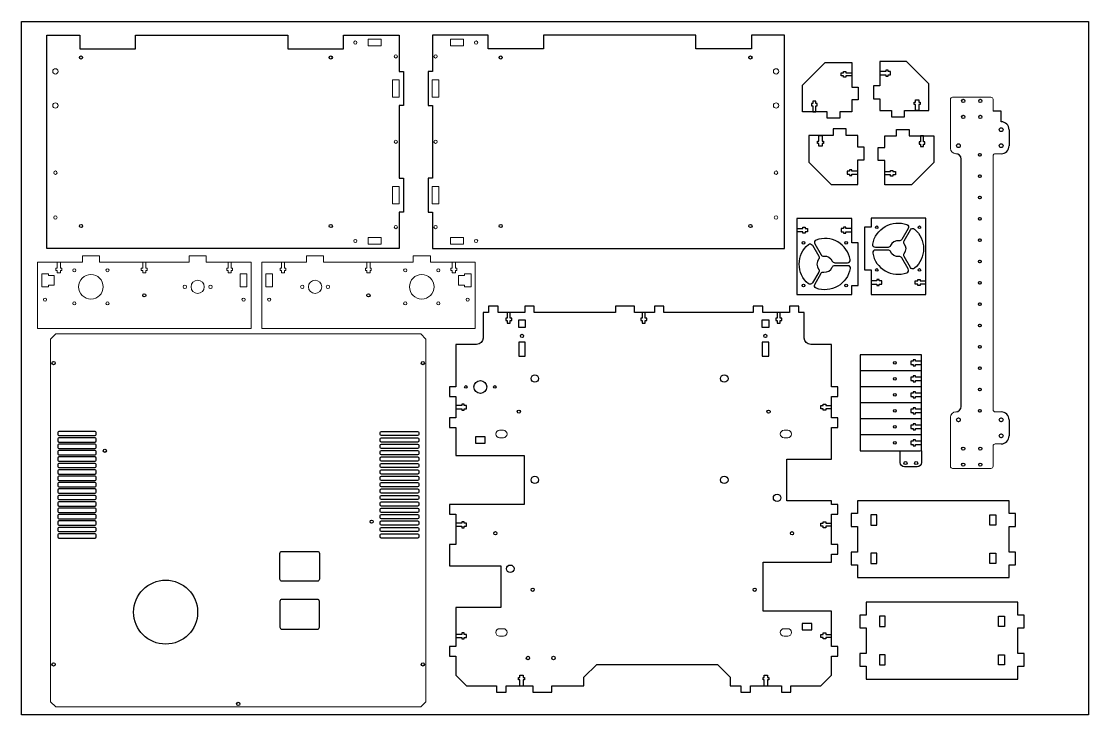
# Model space of a CAD drawing. Header units: inches. Extents: x 0 to 1800, y 0 to 2120.
# Drawn here: x 0 to 1000, y 1470 to 2120 of the extents above; entities that cross this region are included whole.
import ezdxf

# ---------------------------------------------------------------- set-up
doc = ezdxf.new("R2010")
doc.units = ezdxf.units.IN
doc.header["$MEASUREMENT"] = 0

msp = doc.modelspace()

# ---------------------------------------------------------------- linework, layer by layer
at = {"color": 1}
for p, q in [((0, 2120), (1000, 2120)), ((0, 1470), (0, 2120)), ((1000, 2120), (1000, 1470)), ((1000, 1470), (0, 1470))]:
    msp.add_line(p, q, dxfattribs=at)
at = {"color": 7, "linetype": 'Continuous', "lineweight": 15}
for p, q in [((870.5, 2046.9), (870.5, 2000.9)), ((908.5, 2048.9), (872.5, 2048.9)), ((910.5, 2035.9), (910.5, 2046.9)), ((918, 2035.9), (910.5, 2035.9)), ((918, 2025.9), (918, 2035.9)), ((925.5, 2003.4), (925.5, 2018.4)), ((880.5, 1990.9), (880.5, 1758.9)), ((910.5, 1755.9), (910.5, 1993.9)), ((912.5, 1995.9), (918, 1995.9)), ((205.1, 1871), (205.1, 1883.2)), ((205.1, 1883.2), (211.3, 1883.2)), ((211.3, 1883.2), (211.3, 1871)), ((235.3, 1883.2), (229.1, 1883.2)), ((229.1, 1883.2), (229.1, 1871)), ((235.3, 1871), (235.3, 1883.2)), ((211.3, 1871), (205.1, 1871)), ((229.1, 1871), (235.3, 1871)), ((918, 1753.9), (912.5, 1753.9)), ((870.5, 1748.9), (870.5, 1702.9)), ((925.5, 1731.4), (925.5, 1746.4)), ((910.5, 1702.9), (910.5, 1721.9)), ((912.5, 1723.9), (918, 1723.9)), ((872.5, 1700.9), (908.5, 1700.9))]:
    msp.add_line(p, q, dxfattribs=at)
at = {"color": 7, "linetype": 'Continuous'}
for p, q in [((918, 2035.9), (910.5, 2035.9)), ((918, 2025.9), (918, 2035.9)), ((925.5, 2018.4), (925.5, 2003.4)), ((880.5, 1758.9), (880.5, 1990.9)), ((925.5, 1746.4), (925.5, 1731.4))]:
    msp.add_line(p, q, dxfattribs=at)
at = {"color": 7}
for points in [[(357.9, 2041.1), (353.9, 2041.1), (353.9, 1973.1), (357.9, 1973.1), (357.9, 1941.1), (353.9, 1941.1), (353.9, 1907.1), (23.9, 1907.1), (23.9, 2107.1), (54.9, 2107.1), (54.9, 2094.1), (106.9, 2094.1), (106.9, 2107.1), (249.7, 2107.1), (249.7, 2094.1), (301.7, 2094.1), (301.7, 2107.1), (353.9, 2107.1), (353.9, 2073.1), (357.9, 2073.1)], [(381.1, 2041.1), (385.1, 2041.1), (385.1, 1973.1), (381.1, 1973.1), (381.1, 1941.1), (385.1, 1941.1), (385.1, 1907.1), (715.1, 1907.1), (715.1, 2107.1), (684.1, 2107.1), (684.1, 2094.1), (632.1, 2094.1), (632.1, 2107.1), (489.3, 2107.1), (489.3, 2094.1), (437.3, 2094.1), (437.3, 2107.1), (385.1, 2107.1), (385.1, 2073.1), (381.1, 2073.1)], [(425.6, 1724.6), (434.6, 1724.6), (434.6, 1730.6), (425.6, 1730.6)], [(925.4, 1610.5), (931.4, 1610.5), (931.4, 1622.5), (925.4, 1622.5), (925.4, 1646.5), (931.4, 1646.5), (931.4, 1658.5), (925.4, 1658.5), (925.4, 1670.5), (783.4, 1670.5), (783.4, 1658.5), (777.4, 1658.5), (777.4, 1646.5), (783.4, 1646.5), (783.4, 1622.5), (777.4, 1622.5), (777.4, 1610.5), (783.4, 1610.5), (783.4, 1598.5), (925.4, 1598.5)], [(933.5, 1515.4), (939.5, 1515.4), (939.5, 1527.4), (933.5, 1527.4), (933.5, 1551.4), (939.5, 1551.4), (939.5, 1563.4), (933.5, 1563.4), (933.5, 1575.4), (791.5, 1575.4), (791.5, 1563.4), (785.5, 1563.4), (785.5, 1551.4), (791.5, 1551.4), (791.5, 1527.4), (785.5, 1527.4), (785.5, 1515.4), (791.5, 1515.4), (791.5, 1503.4), (933.5, 1503.4)], [(740.6, 1549.6), (740.6, 1555.6), (731.6, 1555.6), (731.6, 1549.6)]]:
    msp.add_lwpolyline(points, close=True, dxfattribs=at)
at = {"color": 4, "linetype": 'Continuous', "lineweight": 15}
for points in [[(337, 2103.2), (337, 2097), (324.8, 2097), (324.8, 2103.2)], [(402, 2103.2), (402, 2097), (414.2, 2097), (414.2, 2103.2)], [(347.8, 2049), (347.8, 2065.2), (354, 2065.2), (354, 2049)], [(391.2, 2049), (391.2, 2065.2), (385, 2065.2), (385, 2049)], [(347.8, 1949), (347.8, 1965.2), (354, 1965.2), (354, 1949)], [(391.2, 1949), (391.2, 1965.2), (385, 1965.2), (385, 1949)], [(337, 1911), (324.8, 1911), (324.8, 1917.2), (337, 1917.2)], [(402, 1911), (414.2, 1911), (414.2, 1917.2), (402, 1917.2)]]:
    msp.add_lwpolyline(points, close=True, dxfattribs=at)
for points in [[(755, 2029.3), (755, 2035.3), (732, 2035.3), (732, 2060.3), (753, 2081.3), (778, 2081.3), (778, 2058.3), (784, 2058.3), (784, 2046.3), (778, 2046.3), (778, 2035.3), (767, 2035.3), (767, 2029.3)], [(827.4, 2030.4), (827.4, 2036.4), (850.4, 2036.4), (850.4, 2061.4), (829.4, 2082.4), (804.4, 2082.4), (804.4, 2059.4), (798.4, 2059.4), (798.4, 2047.4), (804.4, 2047.4), (804.4, 2036.4), (815.4, 2036.4), (815.4, 2030.4)], [(760.7, 2019.1), (760.7, 2013.1), (737.7, 2013.1), (737.7, 1988.1), (758.7, 1967.1), (783.7, 1967.1), (783.7, 1990.1), (789.7, 1990.1), (789.7, 2002.1), (783.7, 2002.1), (783.7, 2013.1), (772.7, 2013.1), (772.7, 2019.1)], [(831.9, 2018.6), (831.9, 2012.6), (854.9, 2012.6), (854.9, 1987.6), (833.9, 1966.6), (808.9, 1966.6), (808.9, 1989.6), (802.9, 1989.6), (802.9, 2001.6), (808.9, 2001.6), (808.9, 2012.6), (819.9, 2012.6), (819.9, 2018.6)], [(778.1, 1863.9), (778.1, 1872.4), (784.1, 1872.4), (784.1, 1912.4), (778.1, 1912.4), (778.1, 1935.3), (726.6, 1935.3), (726.6, 1863.9)], [(847.6, 1935.4), (796.1, 1935.4), (796.1, 1926.9), (790.1, 1926.9), (790.1, 1886.9), (796.1, 1886.9), (796.1, 1864), (847.6, 1864)]]:
    msp.add_lwpolyline(points, close=True)
at = {"color": 4}
for points in [[(768, 2068.8), (768, 2071.8), (770.3, 2071.8), (770.3, 2073.1), (772.5, 2073.1), (772.5, 2071.8), (778, 2071.8), (778, 2068.8), (772.5, 2068.8), (772.5, 2067.6), (770.3, 2067.6), (770.3, 2068.8)], [(814.4, 2069.9), (814.4, 2072.9), (812.1, 2072.9), (812.1, 2074.1), (809.9, 2074.1), (809.9, 2072.9), (804.4, 2072.9), (804.4, 2069.9), (809.9, 2069.9), (809.9, 2068.6), (812.1, 2068.6), (812.1, 2069.9)], [(744.5, 2045.3), (741.5, 2045.3), (741.5, 2043), (740.2, 2043), (740.2, 2040.8), (741.5, 2040.8), (741.5, 2035.3), (744.5, 2035.3), (744.5, 2040.8), (745.7, 2040.8), (745.7, 2043), (744.5, 2043)], [(837.9, 2046.4), (840.9, 2046.4), (840.9, 2044.1), (842.1, 2044.1), (842.1, 2041.9), (840.9, 2041.9), (840.9, 2036.4), (837.9, 2036.4), (837.9, 2041.9), (836.6, 2041.9), (836.6, 2044.1), (837.9, 2044.1)], [(750.2, 2003.1), (747.2, 2003.1), (747.2, 2005.4), (746, 2005.4), (746, 2007.6), (747.2, 2007.6), (747.2, 2013.1), (750.2, 2013.1), (750.2, 2007.6), (751.5, 2007.6), (751.5, 2005.4), (750.2, 2005.4)], [(842.4, 2002.6), (845.4, 2002.6), (845.4, 2004.9), (846.6, 2004.9), (846.6, 2007.1), (845.4, 2007.1), (845.4, 2012.6), (842.4, 2012.6), (842.4, 2007.1), (841.1, 2007.1), (841.1, 2004.9), (842.4, 2004.9)], [(773.7, 1979.6), (773.7, 1976.6), (776, 1976.6), (776, 1975.4), (778.2, 1975.4), (778.2, 1976.6), (783.7, 1976.6), (783.7, 1979.6), (778.2, 1979.6), (778.2, 1980.9), (776, 1980.9), (776, 1979.6)], [(818.9, 1979.1), (818.9, 1976.1), (816.6, 1976.1), (816.6, 1974.8), (814.4, 1974.8), (814.4, 1976.1), (808.9, 1976.1), (808.9, 1979.1), (814.4, 1979.1), (814.4, 1980.3), (816.6, 1980.3), (816.6, 1979.1)], [(466, 1840.1), (472.2, 1840.1), (472.2, 1833), (466, 1833)], [(694, 1840.1), (700.2, 1840.1), (700.2, 1833), (694, 1833)], [(472.2, 1819.1), (466, 1819.1), (466, 1806), (472.2, 1806)], [(700.2, 1819.1), (694, 1819.1), (694, 1806), (700.2, 1806)], [(801.4, 1657.3), (795.8, 1657.3), (795.8, 1647.7), (801.4, 1647.7)], [(907.4, 1657.3), (913, 1657.3), (913, 1647.7), (907.4, 1647.7)], [(801.4, 1621.3), (795.8, 1621.3), (795.8, 1611.7), (801.4, 1611.7)], [(907.4, 1621.3), (913, 1621.3), (913, 1611.7), (907.4, 1611.7)], [(809.5, 1562.2), (803.9, 1562.2), (803.9, 1552.6), (809.5, 1552.6)], [(915.5, 1562.2), (921.1, 1562.2), (921.1, 1552.6), (915.5, 1552.6)], [(809.5, 1526.2), (803.9, 1526.2), (803.9, 1516.6), (809.5, 1516.6)], [(915.5, 1526.2), (921.1, 1526.2), (921.1, 1516.6), (915.5, 1516.6)]]:
    msp.add_lwpolyline(points, close=True, dxfattribs=at)
for points in [[(824.9, 1915.5, -0.30561), (822.4, 1914.3, 0.34409), (814.4, 1909.7, -0.30561), (812.1, 1908.1), (800.2, 1908.1, -0.46655), (797.7, 1911.1, -0.46583), (829.6, 1929.4, -0.46655), (830.9, 1925.8)], [(833, 1924.6, -0.46655), (836.8, 1925.2, -0.46583), (836.8, 1888.5, -0.46655), (833, 1889.2), (827.1, 1899.5, -0.30561), (827.3, 1902.3, 0.34409), (827.3, 1911.5, -0.30561), (827.1, 1914.3)], [(741.2, 1874.7, -0.46655), (737.4, 1874, -0.46583), (737.4, 1910.8, -0.46655), (741.2, 1910.1), (747.2, 1899.8, -0.30561), (747, 1897, 0.34409), (747, 1887.8, -0.30561), (747.2, 1885)], [(774.1, 1893.7, 0.46655), (776.5, 1896.6, 0.46583), (744.7, 1915, 0.46655), (743.4, 1911.4), (749.3, 1901.1, 0.30561), (751.8, 1899.8, -0.34409), (759.8, 1895.2, 0.30561), (762.2, 1893.7)], [(800.2, 1905.6, 0.46655), (797.7, 1902.7, 0.46583), (829.6, 1884.3, 0.46655), (830.9, 1887.9), (824.9, 1898.2, 0.30561), (822.4, 1899.4, -0.34409), (814.4, 1904.1, 0.30561), (812.1, 1905.6)], [(749.3, 1883.8, -0.30561), (751.8, 1885, 0.34409), (759.8, 1889.6, -0.30561), (762.2, 1891.2), (774.1, 1891.2, -0.46655), (776.5, 1888.2, -0.46583), (744.7, 1869.8, -0.46655), (743.4, 1873.4)], [(759.1, 1507.1), (759.1, 1524.8), (765.1, 1524.8), (765.1, 1533.8), (759.1, 1533.8), (759.1, 1567.1), (695.1, 1567.1), (695.1, 1613.1), (759.1, 1613.1), (759.1, 1620.6), (765.1, 1620.6), (765.1, 1629.6), (759.1, 1629.6), (759.1, 1658.1), (765.1, 1658.1), (765.1, 1667.1), (759.1, 1667.1), (759.1, 1670.6), (717.1, 1670.6), (717.1, 1709.6), (759.1, 1709.6), (759.1, 1739.3), (765.1, 1739.3), (765.1, 1748.3), (759.1, 1748.3), (759.1, 1768.3), (765.1, 1768.3), (765.1, 1777.3), (759.1, 1777.3), (759.1, 1817.1), (739.6, 1817.1, -0.41421), (733.6, 1823.1), (733.6, 1847.1), (728.6, 1847.1), (728.6, 1853.1), (719.6, 1853.1), (719.6, 1847.1), (694.6, 1847.1), (694.6, 1853.1), (685.6, 1853.1), (685.6, 1847.1), (602.1, 1847.1), (602.1, 1853.1), (593.1, 1853.1), (593.1, 1847.1), (574.6, 1847.1), (574.6, 1853.1), (556.6, 1853.1), (556.6, 1847.1), (480.6, 1847.1), (480.6, 1853.1), (471.6, 1853.1), (471.6, 1847.1), (446.6, 1847.1), (446.6, 1853.1), (437.6, 1853.1), (437.6, 1847.1), (432.6, 1847.1), (432.6, 1823.1, -0.41421), (426.6, 1817.1), (407.1, 1817.1), (407.1, 1777.3), (401.1, 1777.3), (401.1, 1768.3), (407.1, 1768.3), (407.1, 1748.3), (401.1, 1748.3), (401.1, 1739.3), (407.1, 1739.3), (407.1, 1713.1), (471.1, 1713.1), (471.1, 1667.1), (407.1, 1667.1), (401.1, 1667.1), (401.1, 1658.1), (407.1, 1658.1), (407.1, 1629.6), (401.1, 1629.6), (401.1, 1609.6), (407.1, 1609.6), (449.1, 1609.6), (449.1, 1570.6), (407.1, 1570.6), (407.1, 1533.8), (401.1, 1533.8), (401.1, 1524.8), (407.1, 1524.8), (407.1, 1507.1), (417.1, 1497.1), (445.1, 1497.1), (445.1, 1491.1), (454.1, 1491.1), (454.1, 1497.1), (479.1, 1497.1), (479.1, 1491.1), (497.1, 1491.1), (497.1, 1497.1), (497.1, 1497.1), (527.1, 1497.1), (527.1, 1505.1), (539.1, 1517.1), (652.1, 1517.1), (664.1, 1505.1), (664.1, 1497.1), (674.1, 1497.1), (674.1, 1491.1), (683.1, 1491.1), (683.1, 1497.1), (712.1, 1497.1), (712.1, 1491.1), (721.1, 1491.1), (721.1, 1497.1), (749.1, 1497.1)]]:
    msp.add_lwpolyline(points, format="xyb", close=True)
for points in [[(726.6, 1925.7), (732.1, 1925.7), (732.1, 1926.9), (734.3, 1926.9), (734.3, 1925.7), (736.6, 1925.7), (736.6, 1922.7), (734.3, 1922.7), (734.3, 1921.4), (732.1, 1921.4), (732.1, 1922.7), (726.6, 1922.7)], [(778.1, 1925.7), (772.6, 1925.7), (772.6, 1926.9), (770.4, 1926.9), (770.4, 1925.7), (768.1, 1925.7), (768.1, 1922.7), (770.4, 1922.7), (770.4, 1921.4), (772.6, 1921.4), (772.6, 1922.7), (778.1, 1922.7)], [(796.1, 1873.6), (801.6, 1873.6), (801.6, 1872.4), (803.8, 1872.4), (803.8, 1873.6), (806.1, 1873.6), (806.1, 1876.6), (803.8, 1876.6), (803.8, 1877.9), (801.6, 1877.9), (801.6, 1876.6), (796.1, 1876.6)], [(847.6, 1873.6), (842.1, 1873.6), (842.1, 1872.4), (839.9, 1872.4), (839.9, 1873.6), (837.6, 1873.6), (837.6, 1876.6), (839.9, 1876.6), (839.9, 1877.9), (842.1, 1877.9), (842.1, 1876.6), (847.6, 1876.6)], [(455.1, 1847.1), (455.1, 1841.6), (453.9, 1841.6), (453.9, 1839.4), (455.1, 1839.4), (455.1, 1837.1), (458.1, 1837.1), (458.1, 1839.4), (459.4, 1839.4), (459.4, 1841.6), (458.1, 1841.6), (458.1, 1847.1)], [(581.6, 1847.1), (581.6, 1841.6), (580.4, 1841.6), (580.4, 1839.4), (581.6, 1839.4), (581.6, 1837.1), (584.6, 1837.1), (584.6, 1839.4), (585.9, 1839.4), (585.9, 1841.6), (584.6, 1841.6), (584.6, 1847.1)], [(708.1, 1847.1), (708.1, 1841.6), (706.9, 1841.6), (706.9, 1839.4), (708.1, 1839.4), (708.1, 1837.1), (711.1, 1837.1), (711.1, 1839.4), (712.4, 1839.4), (712.4, 1841.6), (711.1, 1841.6), (711.1, 1847.1)], [(843.4, 1801.3), (837.9, 1801.3), (837.9, 1802.6), (835.7, 1802.6), (835.7, 1801.3), (833.4, 1801.3), (833.4, 1798.3), (835.7, 1798.3), (835.7, 1797.1), (837.9, 1797.1), (837.9, 1798.3), (843.4, 1798.3)], [(843.4, 1786.3), (837.9, 1786.3), (837.9, 1787.6), (835.7, 1787.6), (835.7, 1786.3), (833.4, 1786.3), (833.4, 1783.3), (835.7, 1783.3), (835.7, 1782.1), (837.9, 1782.1), (837.9, 1783.3), (843.4, 1783.3)], [(843.4, 1771.3), (837.9, 1771.3), (837.9, 1772.6), (835.7, 1772.6), (835.7, 1771.3), (833.4, 1771.3), (833.4, 1768.3), (835.7, 1768.3), (835.7, 1767.1), (837.9, 1767.1), (837.9, 1768.3), (843.4, 1768.3)], [(407.1, 1756.8), (412.6, 1756.8), (412.6, 1755.6), (414.8, 1755.6), (414.8, 1756.8), (417.1, 1756.8), (417.1, 1759.8), (414.8, 1759.8), (414.8, 1761.1), (412.6, 1761.1), (412.6, 1759.8), (407.1, 1759.8)], [(759.1, 1756.8), (753.6, 1756.8), (753.6, 1755.6), (751.4, 1755.6), (751.4, 1756.8), (749.1, 1756.8), (749.1, 1759.8), (751.4, 1759.8), (751.4, 1761.1), (753.6, 1761.1), (753.6, 1759.8), (759.1, 1759.8)], [(843.4, 1756.3), (837.9, 1756.3), (837.9, 1757.6), (835.7, 1757.6), (835.7, 1756.3), (833.4, 1756.3), (833.4, 1753.3), (835.7, 1753.3), (835.7, 1752.1), (837.9, 1752.1), (837.9, 1753.3), (843.4, 1753.3)], [(843.4, 1741.3), (837.9, 1741.3), (837.9, 1742.6), (835.7, 1742.6), (835.7, 1741.3), (833.4, 1741.3), (833.4, 1738.3), (835.7, 1738.3), (835.7, 1737.1), (837.9, 1737.1), (837.9, 1738.3), (843.4, 1738.3)], [(843.4, 1726.3), (837.9, 1726.3), (837.9, 1727.6), (835.7, 1727.6), (835.7, 1726.3), (833.4, 1726.3), (833.4, 1723.3), (835.7, 1723.3), (835.7, 1722.1), (837.9, 1722.1), (837.9, 1723.3), (843.4, 1723.3)], [(407.1, 1646.6), (412.6, 1646.6), (412.6, 1645.3), (414.8, 1645.3), (414.8, 1646.6), (417.1, 1646.6), (417.1, 1649.6), (414.8, 1649.6), (414.8, 1650.8), (412.6, 1650.8), (412.6, 1649.6), (407.1, 1649.6)], [(759.1, 1646.6), (753.6, 1646.6), (753.6, 1645.3), (751.4, 1645.3), (751.4, 1646.6), (749.1, 1646.6), (749.1, 1649.6), (751.4, 1649.6), (751.4, 1650.8), (753.6, 1650.8), (753.6, 1649.6), (759.1, 1649.6)], [(407.1, 1542.3), (412.6, 1542.3), (412.6, 1541.1), (414.8, 1541.1), (414.8, 1542.3), (417.1, 1542.3), (417.1, 1545.3), (414.8, 1545.3), (414.8, 1546.6), (412.6, 1546.6), (412.6, 1545.3), (407.1, 1545.3)], [(759.1, 1542.3), (753.6, 1542.3), (753.6, 1541.1), (751.4, 1541.1), (751.4, 1542.3), (749.1, 1542.3), (749.1, 1545.3), (751.4, 1545.3), (751.4, 1546.6), (753.6, 1546.6), (753.6, 1545.3), (759.1, 1545.3)], [(467.1, 1497.1), (467.1, 1502.6), (465.9, 1502.6), (465.9, 1504.8), (467.1, 1504.8), (467.1, 1507.1), (470.1, 1507.1), (470.1, 1504.8), (471.4, 1504.8), (471.4, 1502.6), (470.1, 1502.6), (470.1, 1497.1)], [(696.1, 1497.1), (696.1, 1502.6), (694.9, 1502.6), (694.9, 1504.8), (696.1, 1504.8), (696.1, 1507.1), (699.1, 1507.1), (699.1, 1504.8), (700.4, 1504.8), (700.4, 1502.6), (699.1, 1502.6), (699.1, 1497.1)]]:
    msp.add_lwpolyline(points, dxfattribs=at)
at = {"color": 7, "linetype": 'Continuous', "lineweight": 15}
for points in [[(173.2, 1900.1), (173.2, 1894.1), (215.2, 1894.1), (215.2, 1832.1), (15.2, 1832.1), (15.2, 1894.1), (57.2, 1894.1), (57.2, 1900.1), (73.2, 1900.1), (73.2, 1894.1), (157.2, 1894.1), (157.2, 1900.1)], [(267.2, 1900.1), (267.2, 1894.1), (225.2, 1894.1), (225.2, 1832.1), (425.2, 1832.1), (425.2, 1894.1), (383.2, 1894.1), (383.2, 1900.1), (367.2, 1900.1), (367.2, 1894.1), (283.2, 1894.1), (283.2, 1900.1)], [(30.7, 1881.6), (30.7, 1872.6), (25.3, 1872.6), (25.3, 1871), (19.1, 1871), (19.1, 1883.2), (25.3, 1883.2), (25.3, 1881.6)], [(409.7, 1881.6), (409.7, 1872.6), (415.1, 1872.6), (415.1, 1871), (421.3, 1871), (421.3, 1883.2), (415.1, 1883.2), (415.1, 1881.6)], [(379, 1822.1), (374.2, 1826.9), (32.2, 1826.9), (27.4, 1822.1), (27.4, 1482.1), (32.2, 1477.3), (374.2, 1477.3), (379, 1482.1)]]:
    msp.add_lwpolyline(points, close=True, dxfattribs=at)
for points in [[(33.7, 1894.1), (33.7, 1888.6), (32.4, 1888.6), (32.4, 1886.4), (33.7, 1886.4), (33.7, 1884.1), (36.7, 1884.1), (36.7, 1886.4), (37.9, 1886.4), (37.9, 1888.6), (36.7, 1888.6), (36.7, 1894.1)], [(113.7, 1894.1), (113.7, 1888.6), (112.4, 1888.6), (112.4, 1886.4), (113.7, 1886.4), (113.7, 1884.1), (116.7, 1884.1), (116.7, 1886.4), (117.9, 1886.4), (117.9, 1888.6), (116.7, 1888.6), (116.7, 1894.1)], [(193.7, 1894.1), (193.7, 1888.6), (192.4, 1888.6), (192.4, 1886.4), (193.7, 1886.4), (193.7, 1884.1), (196.7, 1884.1), (196.7, 1886.4), (197.9, 1886.4), (197.9, 1888.6), (196.7, 1888.6), (196.7, 1894.1)], [(246.7, 1894.1), (246.7, 1888.6), (247.9, 1888.6), (247.9, 1886.4), (246.7, 1886.4), (246.7, 1884.1), (243.7, 1884.1), (243.7, 1886.4), (242.4, 1886.4), (242.4, 1888.6), (243.7, 1888.6), (243.7, 1894.1)], [(326.7, 1894.1), (326.7, 1888.6), (327.9, 1888.6), (327.9, 1886.4), (326.7, 1886.4), (326.7, 1884.1), (323.7, 1884.1), (323.7, 1886.4), (322.4, 1886.4), (322.4, 1888.6), (323.7, 1888.6), (323.7, 1894.1)], [(406.7, 1894.1), (406.7, 1888.6), (407.9, 1888.6), (407.9, 1886.4), (406.7, 1886.4), (406.7, 1884.1), (403.7, 1884.1), (403.7, 1886.4), (402.4, 1886.4), (402.4, 1888.6), (403.7, 1888.6), (403.7, 1894.1)]]:
    msp.add_lwpolyline(points, dxfattribs=at)
for points in [[(843.4, 1792.3), (843.4, 1807.3), (785.9, 1807.3), (785.9, 1792.3)], [(785.9, 1792.3), (785.9, 1777.3)], [(843.4, 1777.3), (843.4, 1792.3), (786.9, 1792.3)], [(842.4, 1777.3), (785.9, 1777.3), (785.9, 1762.3)], [(843.4, 1762.3), (843.4, 1777.3)], [(785.9, 1762.3), (785.9, 1747.3)], [(843.4, 1747.3), (843.4, 1762.3), (786.9, 1762.3)], [(842.4, 1747.3), (785.9, 1747.3), (785.9, 1732.3)], [(843.4, 1732.3), (843.4, 1747.2)], [(785.9, 1732.3), (785.9, 1717.3), (842.4, 1717.3)], [(843.4, 1717.3), (843.4, 1732.3), (786.9, 1732.3)]]:
    msp.add_lwpolyline(points)
at = {"color": 7}
for points in [[(69.2, 1735.6), (35.2, 1735.6, 0.41421), (34.2, 1734.6), (34.2, 1732.6, 0.41421), (35.2, 1731.6), (69.2, 1731.6, 0.41421), (70.2, 1732.6), (70.2, 1734.6, 0.41421)], [(337.3, 1735.6), (371.3, 1735.6, -0.41421), (372.3, 1734.6), (372.3, 1732.6, -0.41421), (371.3, 1731.6), (337.3, 1731.6, -0.41421), (336.3, 1732.6), (336.3, 1734.6, -0.41421)], [(69.2, 1729.6), (35.2, 1729.6, 0.41421), (34.2, 1728.6), (34.2, 1726.6, 0.41421), (35.2, 1725.6), (69.2, 1725.6, 0.41421), (70.2, 1726.6), (70.2, 1728.6, 0.41421)], [(69.2, 1723.6), (35.2, 1723.6, 0.41421), (34.2, 1722.6), (34.2, 1720.6, 0.41421), (35.2, 1719.6), (69.2, 1719.6, 0.41421), (70.2, 1720.6), (70.2, 1722.6, 0.41421)], [(337.3, 1729.6), (371.3, 1729.6, -0.41421), (372.3, 1728.6), (372.3, 1726.6, -0.41421), (371.3, 1725.6), (337.3, 1725.6, -0.41421), (336.3, 1726.6), (336.3, 1728.6, -0.41421)], [(337.3, 1723.6), (371.3, 1723.6, -0.41421), (372.3, 1722.6), (372.3, 1720.6, -0.41421), (371.3, 1719.6), (337.3, 1719.6, -0.41421), (336.3, 1720.6), (336.3, 1722.6, -0.41421)], [(69.2, 1717.6), (35.2, 1717.6, 0.41421), (34.2, 1716.6), (34.2, 1714.6, 0.41421), (35.2, 1713.6), (69.2, 1713.6, 0.41421), (70.2, 1714.6), (70.2, 1716.6, 0.41421)], [(69.2, 1711.6), (35.2, 1711.6, 0.41421), (34.2, 1710.6), (34.2, 1708.6, 0.41421), (35.2, 1707.6), (69.2, 1707.6, 0.41421), (70.2, 1708.6), (70.2, 1710.6, 0.41421)], [(337.3, 1717.6), (371.3, 1717.6, -0.41421), (372.3, 1716.6), (372.3, 1714.6, -0.41421), (371.3, 1713.6), (337.3, 1713.6, -0.41421), (336.3, 1714.6), (336.3, 1716.6, -0.41421)], [(337.3, 1711.6), (371.3, 1711.6, -0.41421), (372.3, 1710.6), (372.3, 1708.6, -0.41421), (371.3, 1707.6), (337.3, 1707.6, -0.41421), (336.3, 1708.6), (336.3, 1710.6, -0.41421)], [(69.2, 1705.6), (35.2, 1705.6, 0.41421), (34.2, 1704.6), (34.2, 1702.6, 0.41421), (35.2, 1701.6), (69.2, 1701.6, 0.41421), (70.2, 1702.6), (70.2, 1704.6, 0.41421)], [(337.3, 1705.6), (371.3, 1705.6, -0.41421), (372.3, 1704.6), (372.3, 1702.6, -0.41421), (371.3, 1701.6), (337.3, 1701.6, -0.41421), (336.3, 1702.6), (336.3, 1704.6, -0.41421)], [(69.2, 1699.6), (35.2, 1699.6, 0.41421), (34.2, 1698.6), (34.2, 1696.6, 0.41421), (35.2, 1695.6), (69.2, 1695.6, 0.41421), (70.2, 1696.6), (70.2, 1698.6, 0.41421)], [(69.2, 1693.6), (35.2, 1693.6, 0.41421), (34.2, 1692.6), (34.2, 1690.6, 0.41421), (35.2, 1689.6), (69.2, 1689.6, 0.41421), (70.2, 1690.6), (70.2, 1692.6, 0.41421)], [(337.3, 1699.6), (371.3, 1699.6, -0.41421), (372.3, 1698.6), (372.3, 1696.6, -0.41421), (371.3, 1695.6), (337.3, 1695.6, -0.41421), (336.3, 1696.6), (336.3, 1698.6, -0.41421)], [(337.3, 1693.6), (371.3, 1693.6, -0.41421), (372.3, 1692.6), (372.3, 1690.6, -0.41421), (371.3, 1689.6), (337.3, 1689.6, -0.41421), (336.3, 1690.6), (336.3, 1692.6, -0.41421)], [(69.2, 1687.6), (35.2, 1687.6, 0.41421), (34.2, 1686.6), (34.2, 1684.6, 0.41421), (35.2, 1683.6), (69.2, 1683.6, 0.41421), (70.2, 1684.6), (70.2, 1686.6, 0.41421)], [(69.2, 1681.6), (35.2, 1681.6, 0.41421), (34.2, 1680.6), (34.2, 1678.6, 0.41421), (35.2, 1677.6), (69.2, 1677.6, 0.41421), (70.2, 1678.6), (70.2, 1680.6, 0.41421)], [(337.3, 1687.6), (371.3, 1687.6, -0.41421), (372.3, 1686.6), (372.3, 1684.6, -0.41421), (371.3, 1683.6), (337.3, 1683.6, -0.41421), (336.3, 1684.6), (336.3, 1686.6, -0.41421)], [(337.3, 1681.6), (371.3, 1681.6, -0.41421), (372.3, 1680.6), (372.3, 1678.6, -0.41421), (371.3, 1677.6), (337.3, 1677.6, -0.41421), (336.3, 1678.6), (336.3, 1680.6, -0.41421)], [(69.2, 1675.6), (35.2, 1675.6, 0.41421), (34.2, 1674.6), (34.2, 1672.6, 0.41421), (35.2, 1671.6), (69.2, 1671.6, 0.41421), (70.2, 1672.6), (70.2, 1674.6, 0.41421)], [(337.3, 1675.6), (371.3, 1675.6, -0.41421), (372.3, 1674.6), (372.3, 1672.6, -0.41421), (371.3, 1671.6), (337.3, 1671.6, -0.41421), (336.3, 1672.6), (336.3, 1674.6, -0.41421)], [(69.2, 1669.6), (35.2, 1669.6, 0.41421), (34.2, 1668.6), (34.2, 1666.6, 0.41421), (35.2, 1665.6), (69.2, 1665.6, 0.41421), (70.2, 1666.6), (70.2, 1668.6, 0.41421)], [(69.2, 1663.6), (35.2, 1663.6, 0.41421), (34.2, 1662.6), (34.2, 1660.6, 0.41421), (35.2, 1659.6), (69.2, 1659.6, 0.41421), (70.2, 1660.6), (70.2, 1662.6, 0.41421)], [(337.3, 1669.6), (371.3, 1669.6, -0.41421), (372.3, 1668.6), (372.3, 1666.6, -0.41421), (371.3, 1665.6), (337.3, 1665.6, -0.41421), (336.3, 1666.6), (336.3, 1668.6, -0.41421)], [(337.3, 1663.6), (371.3, 1663.6, -0.41421), (372.3, 1662.6), (372.3, 1660.6, -0.41421), (371.3, 1659.6), (337.3, 1659.6, -0.41421), (336.3, 1660.6), (336.3, 1662.6, -0.41421)], [(69.2, 1657.6), (35.2, 1657.6, 0.41421), (34.2, 1656.6), (34.2, 1654.6, 0.41421), (35.2, 1653.6), (69.2, 1653.6, 0.41421), (70.2, 1654.6), (70.2, 1656.6, 0.41421)], [(69.2, 1651.6), (35.2, 1651.6, 0.41421), (34.2, 1650.6), (34.2, 1648.6, 0.41421), (35.2, 1647.6), (69.2, 1647.6, 0.41421), (70.2, 1648.6), (70.2, 1650.6, 0.41421)], [(337.3, 1657.6), (371.3, 1657.6, -0.41421), (372.3, 1656.6), (372.3, 1654.6, -0.41421), (371.3, 1653.6), (337.3, 1653.6, -0.41421), (336.3, 1654.6), (336.3, 1656.6, -0.41421)], [(337.3, 1651.6), (371.3, 1651.6, -0.41421), (372.3, 1650.6), (372.3, 1648.6, -0.41421), (371.3, 1647.6), (337.3, 1647.6, -0.41421), (336.3, 1648.6), (336.3, 1650.6, -0.41421)], [(69.2, 1645.6), (35.2, 1645.6, 0.41421), (34.2, 1644.6), (34.2, 1642.6, 0.41421), (35.2, 1641.6), (69.2, 1641.6, 0.41421), (70.2, 1642.6), (70.2, 1644.6, 0.41421)], [(337.3, 1645.6), (371.3, 1645.6, -0.41421), (372.3, 1644.6), (372.3, 1642.6, -0.41421), (371.3, 1641.6), (337.3, 1641.6, -0.41421), (336.3, 1642.6), (336.3, 1644.6, -0.41421)], [(69.2, 1639.6), (35.2, 1639.6, 0.41421), (34.2, 1638.6), (34.2, 1636.6, 0.41421), (35.2, 1635.6), (69.2, 1635.6, 0.41421), (70.2, 1636.6), (70.2, 1638.6, 0.41421)], [(337.3, 1639.6), (371.3, 1639.6, -0.41421), (372.3, 1638.6), (372.3, 1636.6, -0.41421), (371.3, 1635.6), (337.3, 1635.6, -0.41421), (336.3, 1636.6), (336.3, 1638.6, -0.41421)], [(244.2, 1623.1), (277.2, 1623.1, -0.41421), (279.2, 1621.1), (279.2, 1597.1, -0.41421), (277.2, 1595.1), (244.2, 1595.1, -0.41421), (242.2, 1597.1), (242.2, 1621.1, -0.41421)], [(244.2, 1550.1), (277.2, 1550.1, 0.41421), (279.2, 1552.1), (279.2, 1576.1, 0.41421), (277.2, 1578.1), (244.2, 1578.1, 0.41421), (242.2, 1576.1), (242.2, 1552.1, 0.41421)]]:
    msp.add_lwpolyline(points, format="xyb", close=True, dxfattribs=at)
at = {"color": 7, "linetype": 'Continuous', "lineweight": 15}
for points in [[(451.6, 1736.6), (448.1, 1736.6, 1), (448.1, 1729.6), (451.6, 1729.6, 1)], [(718.1, 1736.6), (714.6, 1736.6, 1), (714.6, 1729.6), (718.1, 1729.6, 1)], [(451.6, 1550.6), (448.1, 1550.6, 1), (448.1, 1543.6), (451.6, 1543.6, 1)], [(718.1, 1550.6), (714.6, 1550.6, 1), (714.6, 1543.6), (718.1, 1543.6, 1)]]:
    msp.add_lwpolyline(points, format="xyb", close=True, dxfattribs=at)
msp.add_lwpolyline([(843.4, 1717.3), (843.4, 1706.4, -0.41421), (839.4, 1702.4), (827.4, 1702.4, -0.41421), (823.4, 1706.4), (823.4, 1717.3)], format="xyb")
for centre, radius in [((312.9, 2100.1), 1.5), ((426.1, 2100.1), 1.5), ((350.9, 2087.1), 1.5), ((388.1, 2087.1), 1.5), ((31.9, 2073.1), 2.5), ((707.1, 2073.1), 2.5), ((31.9, 2041.1), 2.5), ((707.1, 2041.1), 2.5), ((882.5, 2045.4), 1.5), ((898.5, 2045.4), 1.5), ((882.5, 2030.4), 1.5), ((898.5, 2030.4), 1.5), ((918, 2018.4), 1.75), ((350.9, 2007.1), 1.5), ((388.1, 2007.1), 1.5), ((878, 2003.4), 1.75), ((918, 2003.4), 1.75), ((898, 1994.9), 1.25), ((31.9, 1978.1), 1.6), ((707.1, 1978.1), 1.6), ((898, 1974.9), 1.25), ((898, 1954.9), 1.25), ((31.9, 1936.1), 1.6), ((707.1, 1936.1), 1.6), ((898, 1934.9), 1.25), ((350.9, 1927.1), 1.5), ((388.1, 1927.1), 1.5), ((312.9, 1914.1), 1.5), ((426.1, 1914.1), 1.5), ((898, 1914.9), 1.25), ((898, 1894.9), 1.25), ((49.7, 1886.6), 1.5), ((65.2, 1871.1), 11.5), ((80.7, 1886.6), 1.5), ((359.7, 1886.6), 1.5), ((375.2, 1871.1), 11.5), ((390.7, 1886.6), 1.5), ((153.2, 1871.1), 1.6), ((165.2, 1871.1), 6.2), ((177.2, 1871.1), 1.6), ((263.2, 1871.1), 1.6), ((275.2, 1871.1), 6.2), ((287.2, 1871.1), 1.6), ((898, 1874.9), 1.25), ((22.2, 1859.1), 1.5), ((208.2, 1859.1), 1.5), ((232.2, 1859.1), 1.5), ((418.2, 1859.1), 1.5), ((49.7, 1855.6), 1.5), ((80.7, 1855.6), 1.5), ((359.7, 1855.6), 1.5), ((390.7, 1855.6), 1.5), ((898, 1854.9), 1.25), ((898, 1834.9), 1.25), ((898, 1814.9), 1.25), ((898, 1794.9), 1.25), ((898, 1774.9), 1.25), ((898, 1754.9), 1.25), ((878, 1746.4), 1.75), ((918, 1746.4), 1.75), ((918, 1731.4), 1.75), ((882.5, 1719.4), 1.5), ((898.5, 1719.4), 1.5), ((882.5, 1704.4), 1.5), ((898.5, 1704.4), 1.5)]:
    msp.add_circle(centre, radius, dxfattribs=at)
at = {"color": 7}
for centre, radius in [((55.9, 2086.1), 1.5), ((289.9, 2086.1), 1.5), ((449.1, 2086.1), 1.5), ((683.1, 2086.1), 1.5), ((55.9, 1928.1), 1.5), ((289.9, 1928.1), 1.5), ((449.1, 1928.1), 1.5), ((683.1, 1928.1), 1.5), ((115.2, 1863.1), 1.5), ((325.2, 1863.1), 1.5), ((30.2, 1799.6), 1.5), ((376.2, 1799.6), 1.5), ((430.1, 1777.2), 6), ((416.6, 1777.2), 1.25), ((443.6, 1777.2), 1.25), ((466.1, 1754.1), 1.5), ((700.1, 1754.1), 1.5), ((78.2, 1717.4), 1.5), ((708.1, 1673.3), 3.5), ((328.2, 1650.9), 1.5), ((444.1, 1640.1), 1.5), ((722.1, 1640.1), 1.5), ((458.1, 1606.8), 3.5), ((135.2, 1566.1), 30), ((479.1, 1587.1), 1.5), ((687.1, 1587.1), 1.5), ((474.6, 1523.1), 1.6), ((498.6, 1523.1), 1.6), ((30.2, 1517.1), 1.5), ((376.2, 1517.1), 1.5), ((203.2, 1480.1), 1.5)]:
    msp.add_circle(centre, radius, dxfattribs=at)
at = {"color": 7, "linetype": 'Continuous'}
for centre, radius in [((882.5, 2045.4), 1.5), ((898.5, 2045.4), 1.5), ((882.5, 2030.4), 1.5), ((898.5, 2030.4), 1.5), ((918, 2018.4), 1.75), ((878, 2003.4), 1.75), ((918, 2003.4), 1.75), ((898, 1994.9), 1.25), ((898, 1974.9), 1.25), ((898, 1954.9), 1.25), ((898, 1934.9), 1.25), ((898, 1914.9), 1.25), ((898, 1894.9), 1.25), ((898, 1874.9), 1.25), ((898, 1854.9), 1.25), ((898, 1834.9), 1.25), ((898, 1814.9), 1.25), ((898, 1794.9), 1.25), ((898, 1774.9), 1.25), ((898, 1754.9), 1.25), ((878, 1746.4), 1.75), ((918, 1746.4), 1.75), ((918, 1731.4), 1.75), ((882.5, 1719.4), 1.5), ((898.5, 1719.4), 1.5), ((882.5, 1704.4), 1.5), ((898.5, 1704.4), 1.5)]:
    msp.add_circle(centre, radius, dxfattribs=at)
for centre, radius in [((801.4, 1926.9), 1.25), ((841.4, 1926.9), 1.25), ((732.9, 1912.4), 1.25), ((772.9, 1912.4), 1.25), ((801.4, 1886.9), 1.25), ((841.4, 1886.9), 1.25), ((732.9, 1872.4), 1.25), ((772.9, 1872.4), 1.25), ((469.1, 1825.1), 1.5), ((697.1, 1825.1), 1.5), ((818.4, 1799.8), 1.25), ((481.1, 1785.1), 3.5), ((658.6, 1785.1), 3.5), ((818.4, 1784.8), 1.25), ((818.4, 1769.8), 1.25), ((818.4, 1754.8), 1.25), ((818.4, 1739.8), 1.25), ((818.4, 1724.8), 1.25), ((828.4, 1705.9), 1.5), ((838.4, 1705.9), 1.5), ((481.1, 1690.1), 3.5), ((658.6, 1690.1), 3.5)]:
    msp.add_circle(centre, radius)
at = {"color": 7, "linetype": 'Continuous', "lineweight": 15}
for centre, radius, start, end in [((872.5, 2046.9), 2, 90, 180), ((908.5, 2046.9), 2, 0, 90), ((918, 2018.4), 7.5, 0, 90), ((875.5, 2000.9), 5, 180, 270), ((918, 2003.4), 7.5, 270, 0), ((875.5, 1990.9), 5, 0, 90), ((912.5, 1993.9), 2, 90, 180), ((875.5, 1748.9), 5, 90, 180), ((875.5, 1758.9), 5, 270, 0), ((912.5, 1755.9), 2, 180, 270), ((918, 1746.4), 7.5, 0, 90), ((918, 1731.4), 7.5, 270, 0), ((912.5, 1721.9), 2, 90, 180), ((872.5, 1702.9), 2, 180, 270), ((908.5, 1702.9), 2, 270, 0)]:
    msp.add_arc(centre, radius, start, end, dxfattribs=at)
at = {"color": 7, "linetype": 'Continuous'}
for centre, radius, start, end in [((918, 2018.4), 7.5, 0, 90), ((918, 2003.4), 7.5, 270, 0), ((875.5, 1990.9), 5, 0, 90), ((875.5, 1758.9), 5, 270, 0), ((918, 1746.4), 7.5, 0, 90), ((918, 1731.4), 7.5, 270, 0)]:
    msp.add_arc(centre, radius, start, end, dxfattribs=at)

doc.saveas('drawing.dxf')
